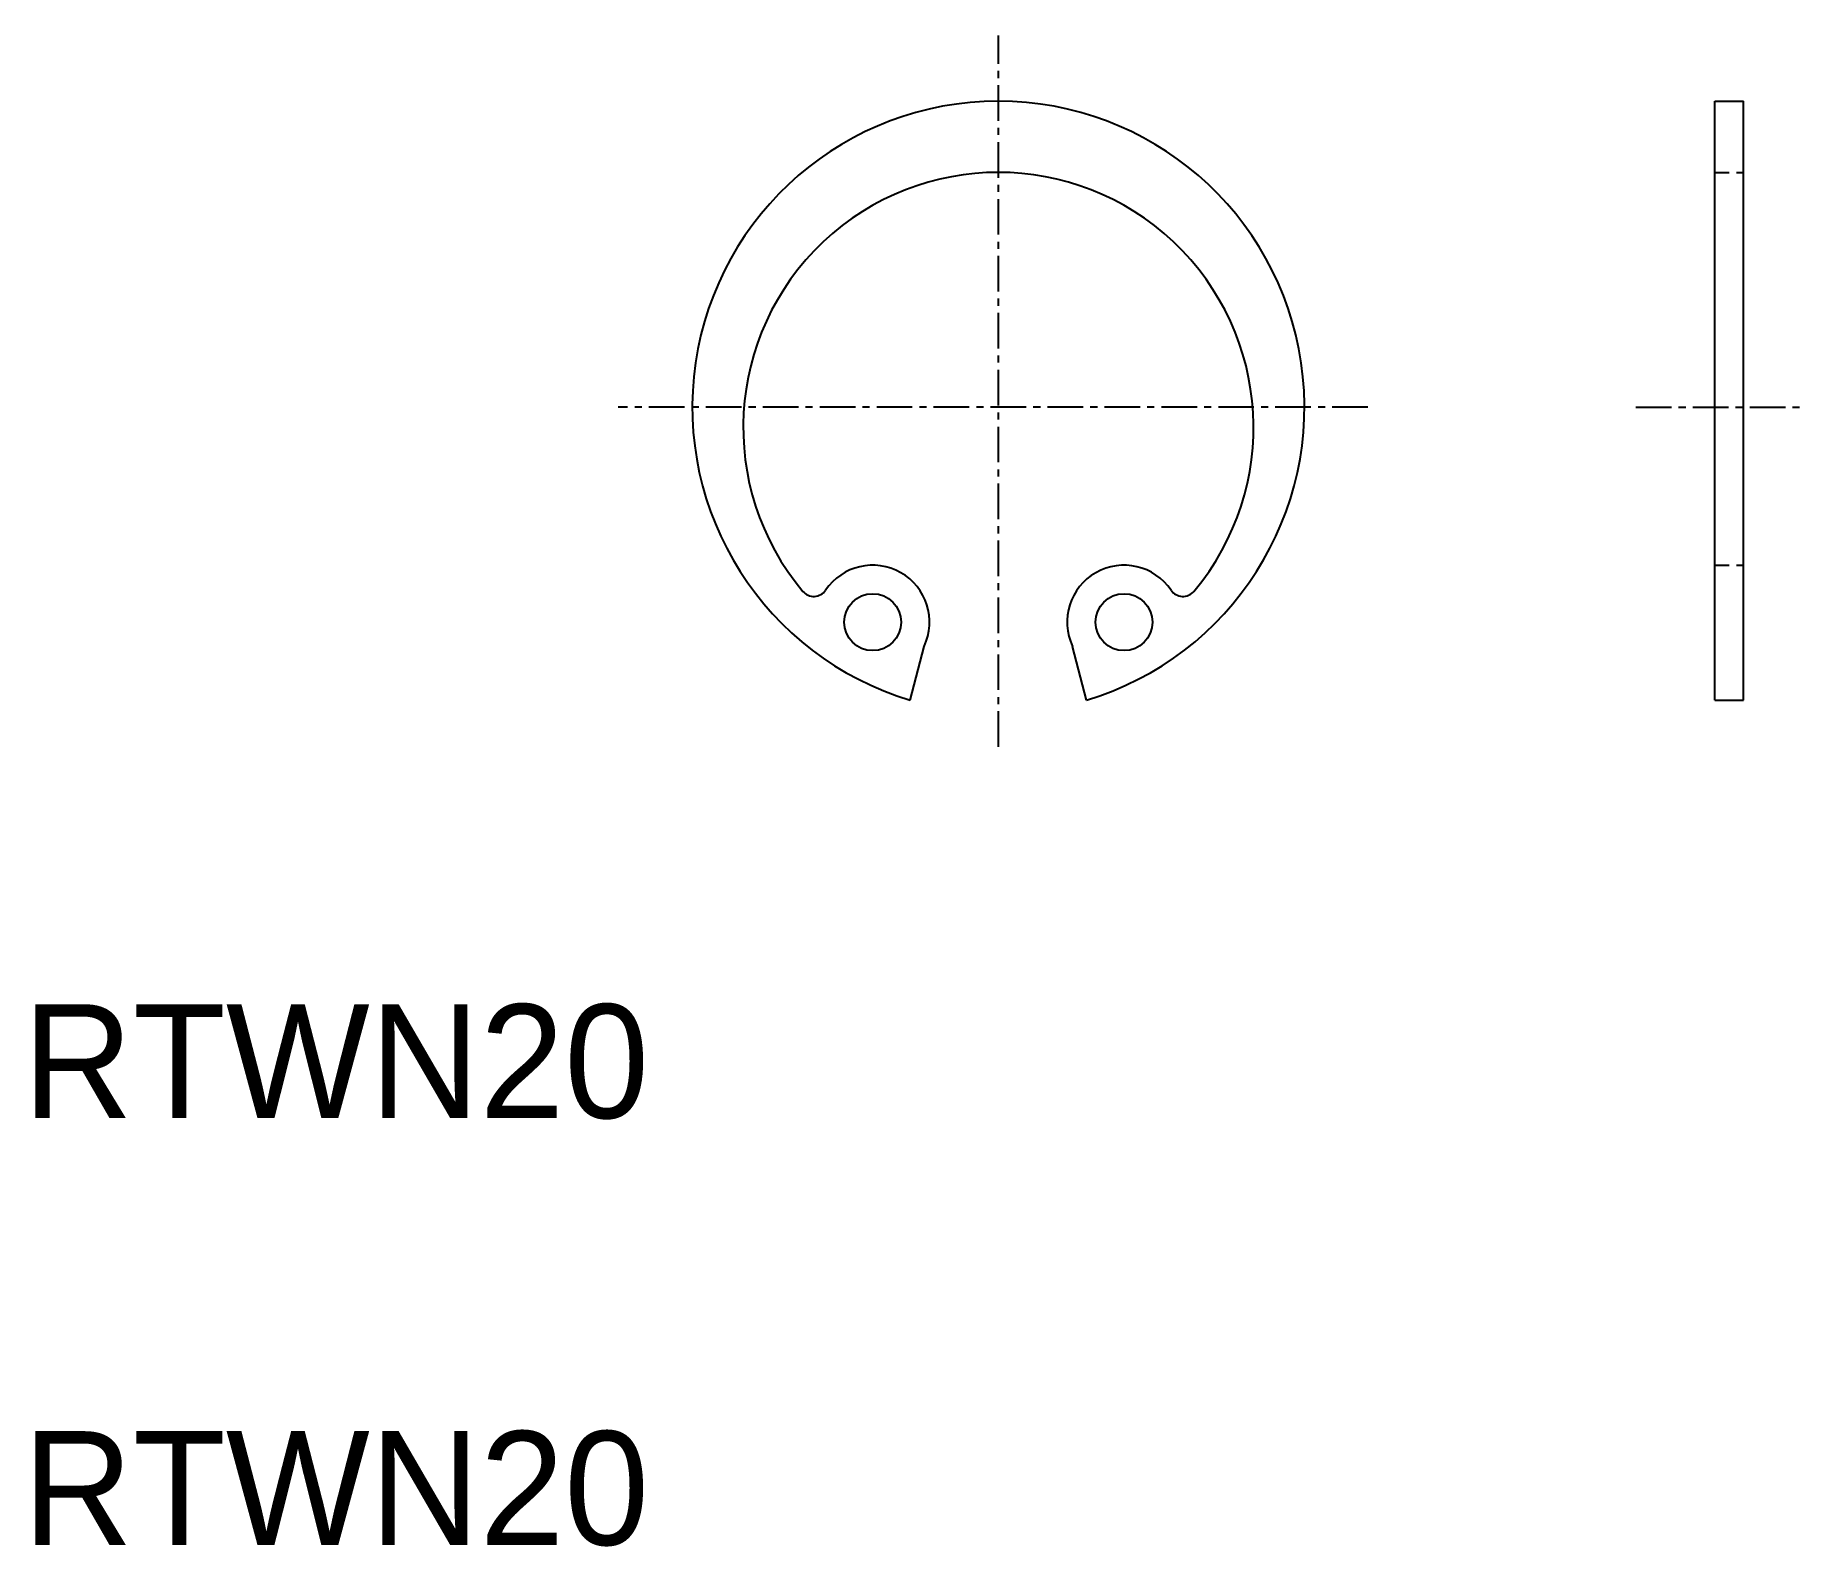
# Model space of a CAD drawing. Extents: x 10.4 to 72.6, y 9.9 to 63.
import ezdxf

# ---------------------------------------------------------------- set-up
doc = ezdxf.new("R2010")
doc.units = 0
doc.linetypes.add('CENTER', pattern=[2, 1.25, -0.25, 0.25, -0.25])
doc.linetypes.add('DASHED', pattern=[0.75, 0.5, -0.25])
doc.layers.get('0').update_dxf_attribs({"linetype": 'CONTINUOUS'})
doc.layers.add('CENTER', color=1, linetype='CENTER')

msp = doc.modelspace()

# ---------------------------------------------------------------- linework, layer by layer
at = {"color": 7, "linetype": 'CONTINUOUS'}
for p, q in [((69.428, 39.685), (69.428, 60.731)), ((69.428, 60.731), (70.428, 60.731)), ((70.428, 39.685), (70.428, 60.731)), ((41.165, 39.685), (41.655, 41.577)), ((47.352, 39.685), (46.862, 41.577)), ((69.428, 39.685), (70.428, 39.685)), ((69.428, 39.685), (70.428, 39.685))]:
    msp.add_line(p, q, dxfattribs=at)
at = {"color": 3, "linetype": 'DASHED'}
for p, q in [((69.428, 58.231), (70.428, 58.231)), ((69.428, 44.426), (70.428, 44.426))]:
    msp.add_line(p, q, dxfattribs=at)
at = {"color": 7, "linetype": 'CONTINUOUS'}
for centre in [(39.844, 42.426), (48.673, 42.426)]:
    msp.add_circle(centre, 1, dxfattribs=at)
for centre, radius, start, end in [((44.259, 49.981), 10.75, 286.72261, 253.27739), ((44.259, 49.269), 8.962, 320.00465, 219.99535), ((39.844, 42.426), 2, 334.87764, 145.80883), ((48.673, 42.426), 2, 34.19117, 205.12236), ((37.776, 43.831), 0.5, 219.99535, 325.80883), ((50.741, 43.831), 0.5, 214.19117, 320.00465)]:
    msp.add_arc(centre, radius, start, end, dxfattribs=at)
at = {"layer": 'CENTER', "color": 1, "linetype": 'CENTER'}
for p, q in [((44.259, 38.045), (44.259, 63.044)), ((57.236, 49.978), (30.901, 49.978)), ((66.651, 49.979), (72.645, 49.979))]:
    msp.add_line(p, q, dxfattribs=at)

# ---------------------------------------------------------------- texts
at = {"color": 7, "linetype": 'CONTINUOUS'}
for p in [(10, 25), (10, 10)]:
    msp.add_text('RTWN20', height=4, dxfattribs=at).set_placement(p)

doc.saveas('drawing.dxf')
